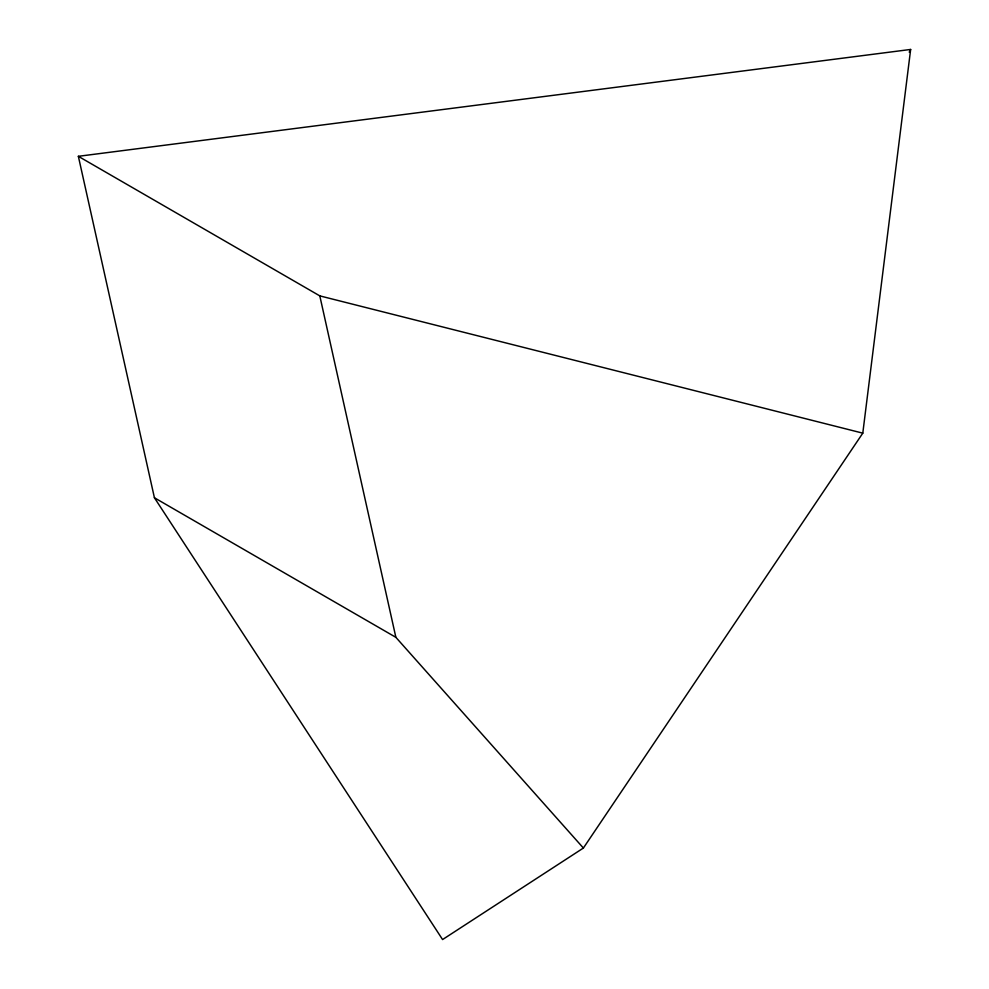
<?xml version="1.0" encoding="UTF-8"?>
<svg xmlns="http://www.w3.org/2000/svg" width="989" height="989" viewBox="0 0 989 989"><rect width="100%" height="100%" fill="white"/><g stroke="black" fill="none" stroke-linecap="round" stroke-linejoin="round"><path stroke-width="1.48" d="M862.791 433.157L910.646 49.45L78.354 156.311L154.42 497.764L442.578 939.55L583.386 848.043L862.791 433.157L319.806 295.884L78.354 156.311M909.225 52.17L910.646 49.45M154.42 497.764L395.872 637.336L583.386 848.043M319.806 295.884L395.872 637.336"/></g></svg>
